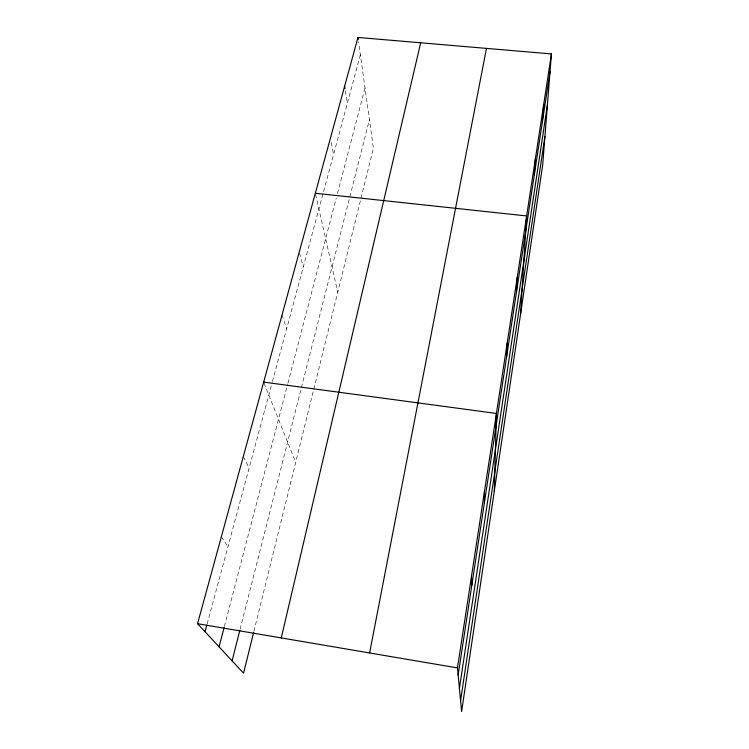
<?xml version="1.0" encoding="UTF-8"?>
<svg xmlns="http://www.w3.org/2000/svg" width="749" height="749" viewBox="0 0 749 749"><rect width="100%" height="100%" fill="white"/><g stroke="black" fill="none" stroke-linecap="round" stroke-linejoin="round"><path stroke-width="0.56" stroke-dasharray="3.75 2.81" d="M253.948 631.173L373.395 148.143L358.574 41.794M240.12 629.197L369.416 119.634M224.382 626.482L287.588 384.452M287.878 383.329L336.282 198.008M337.462 193.485L365.016 87.998M207.164 623.926L272.13 382.655M272.43 381.531L360.391 54.836M221.33 536.836L227.939 546.789M243.294 456.544L249.127 468.088M264.097 383.179L295.696 462.358M282.064 314.861L286.614 328.839M299.544 253.115L303.279 266.962M315.591 194.384L337.762 292.213M331.264 142.469L333.567 154.472M345.355 90.779L347.377 103.184"/><path stroke-width="1.12" d="M484.397 502.682L484.444 491.634M494.293 491.213L496.418 413.448L263.667 382.102M506.614 356.73L507.195 342.976M516.464 292.091L517.25 277.308M520.536 314.29L526.641 215.946L315.338 193.261M534.299 174.892L535.432 158.507M542.416 121.6L543.68 104.607M551.433 53.928L542.669 165.126L461.609 711.55L457.47 667.902L551.433 53.928L357.975 37.45L197.567 623.692L243.556 673.182L253.668 632.306M459.418 688.368L547.425 104.794M460.588 700.718L544.916 136.552M458.154 675.046L550.056 71.445M369.613 652.959L486.457 48.395M281.268 637.933L420.685 42.796M232.096 660.843L239.83 630.33M219.064 646.827L224.082 627.615M205.057 631.753L206.864 625.05M197.567 623.692L457.47 667.902M344.615 86.266L344.98 88.522M357.975 37.45L358.275 39.622M471.505 576.187L471.795 585.446"/></g></svg>
